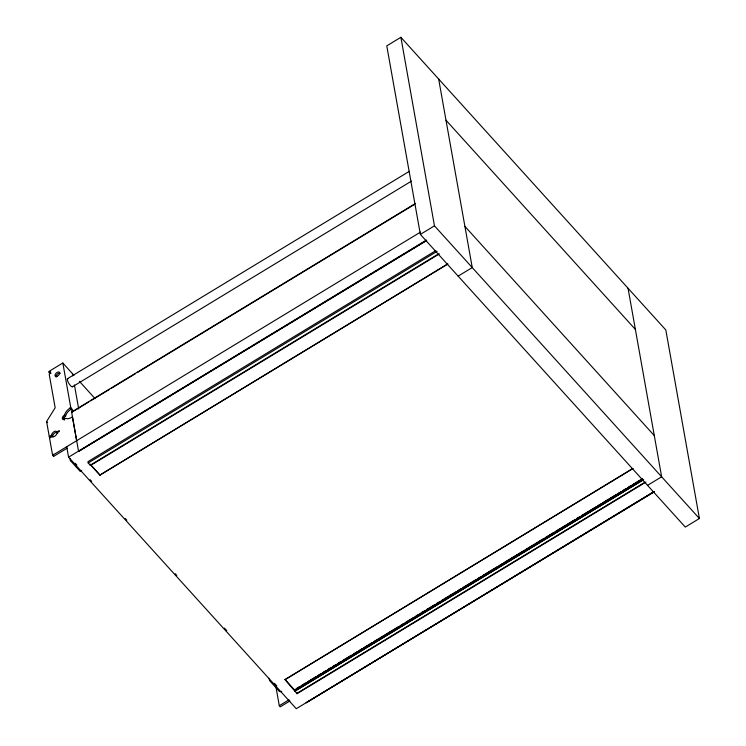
<?xml version="1.0" encoding="UTF-8"?>
<svg xmlns="http://www.w3.org/2000/svg" width="746" height="746" viewBox="0 0 746 746"><rect width="100%" height="100%" fill="white"/><g stroke="black" fill="none" stroke-linecap="round" stroke-linejoin="round"><path stroke-width="1.12" d="M76.661 440.681L72.418 416.827L71.644 417.368A7.563 4.196 -42.2 0 1 65.844 418.329L65.732 418.338A3.021 1.679 -42.2 0 1 62.347 418.683A3.021 1.679 -42.2 0 1 64.436 415.112L65.023 413.722A7.563 4.196 -42.2 0 1 70.003 408.155L70.777 407.624L62.832 363.013L48.723 371.573L48.919 372.674L50.486 371.722L50.821 373.634M63.289 419.569A3.021 1.679 -42.2 0 1 65.443 416.221L66.03 414.841A7.563 4.196 -42.2 0 1 71.01 409.265L70.003 408.155M57.265 432.493A3.021 1.679 -42.2 0 0 54.318 433.333A3.021 1.679 -42.2 0 0 52.789 436.233L50.29 437.743L49.283 436.634L46.588 421.527L55.167 407.754L49.255 374.585L50.486 371.722M400.882 37.3L386.773 45.86L420.362 234.403L685.304 527.077L699.412 518.517L665.824 329.974L400.882 37.3L434.47 225.842L699.412 518.517M67.401 378.744L409.33 171.328M72.521 386.736L411.466 181.129M426.628 240.557L78.572 451.414L71.625 412.044L415.541 203.425M88.69 402.029L71.989 412.156A5.203 1.417 58.8 0 1 72.278 412.156M90.676 400.826L109.559 389.365M111.555 388.162L135.408 373.69M137.395 372.487L414.72 204.264M49.283 436.634L51.782 435.114A3.021 1.679 -42.2 0 1 53.945 431.766A3.021 1.679 -42.2 0 1 56.761 432.102L59.232 430.591L59.372 431.356L56.892 432.857A3.021 1.679 -42.2 0 1 54.738 436.205A3.021 1.679 -42.2 0 1 51.912 435.878L49.413 437.389L52.602 455.284L53.609 456.393L67.187 448.16M52.602 455.284L420.585 232.062M420.362 234.403L434.47 225.842M654.009 491.745L296.274 708.7L68.567 457.167L426.423 240.091M78.572 451.414L426.6 240.389M435.86 250.619L87.963 461.653L88.205 462.986L90.49 465.513L439.385 253.873M88.205 462.986L437.091 251.346M81.706 470.4L80.139 471.351L70.562 460.767L70.161 458.501M438.191 254.125L90.303 465.159L90.126 464.171M447.786 264.065L99.889 475.099L447.749 263.888M458.137 276.132L472.246 267.572L438.657 79.029M645.952 482.065L297.057 693.705L285.028 679.615L632.888 468.413M285.028 679.615L632.925 468.591M296.507 688.521L299.482 686.712M301.477 685.509L305.45 683.094M307.436 681.891L315.39 677.07M317.376 675.857L320.36 674.048M322.347 672.845L326.319 670.43M328.315 669.227L330.301 668.024M333.285 666.215L336.26 664.406M338.255 663.203L341.23 661.394M343.225 660.182L351.17 655.361M354.154 653.552L357.138 651.743M359.124 650.54L362.108 648.731M364.095 647.519L372.049 642.698M374.035 641.495L378.008 639.08M380.003 637.877L382.978 636.068M384.964 634.865L392.918 630.034M394.904 628.831L397.888 627.022M400.872 625.213L403.856 623.404M405.843 622.201L413.797 617.371M415.783 616.168L418.767 614.359M420.753 613.156L424.726 610.741M426.712 609.538L434.666 604.717M436.652 603.505L439.636 601.696M441.623 600.493L455.545 592.054M457.531 590.841L460.515 589.032M462.501 587.829L476.414 579.39M478.4 578.187L481.384 576.378M483.371 575.166L497.293 566.727M499.279 565.524L502.263 563.715M504.249 562.503L523.133 551.052M525.119 549.849L533.073 545.018M535.059 543.815L544.011 538.388M545.997 537.185L553.942 532.355M555.938 531.152L574.821 519.701M576.807 518.489L579.791 516.68M581.777 515.477L595.69 507.038M597.686 505.825L600.661 504.016M602.656 502.813L616.569 494.374M618.555 493.171L620.541 491.959M623.525 490.15L625.512 488.947M628.496 487.138L631.48 485.329M633.466 484.126L641.42 479.296M285 679.447L294.567 690.022L642.465 478.988M294.595 690.19L642.492 479.156M294.726 690.199L642.623 479.165M294.773 691.178L643.667 479.547M642.8 480.144L294.903 691.178L294.567 690.022M296.871 693.351L644.768 482.326M289.924 700.979L280.3 706.816L279.293 705.707L288.991 699.823M647.528 485.348L661.637 476.797L628.048 288.245M653.981 491.567L306.112 702.779L654.167 491.922M445.996 120.218L635.387 329.434M464.907 226.383L654.298 435.599M62.832 363.013L73.966 375.322M79.43 381.355L95.059 398.616M64.66 415L65.667 416.109M90.285 464.348L99.852 474.922M99.889 475.099L90.313 464.525L90.49 465.513M56.761 432.102L57.768 433.212M46.588 421.527L47.595 422.637M51.782 435.114L52.789 436.233M51.912 435.878L52.929 436.988M75.253 463.275L76.819 465M90.098 479.669L91.655 481.394M125.244 518.489L126.811 520.223M175.235 573.711L176.793 575.436M224.443 628.076L226.784 630.659M274.435 683.299L276.775 685.882M69.993 408.099L71.112 409.461A7.563 2.061 58.8 0 1 72.213 411.046M296.824 692.372L297.057 693.705M276.113 687.812L279.293 705.707M269.129 678.3L269.539 680.566L279.116 691.15A1.846 1.445 -10.1 0 0 281.69 691.309M72.409 373.597L72.81 375.881M74.432 384.973L78.712 409.004M63.671 416.855L64.259 420.166M66.711 446.723L68.567 457.167M53.208 454.155L53.609 456.393M72.66 386.325A4.765 1.296 58.8 0 1 68.753 383.248A4.765 1.296 58.8 0 1 68.184 378.754M71.625 412.044A5.483 1.501 58.8 0 1 72.53 412.053M56.174 377.168A2.863 1.585 -42.2 0 1 57.172 374.287A2.863 1.585 -42.2 0 1 60.239 373.242M70.777 407.624A7.563 2.061 58.8 0 1 72.996 410.57M70.562 460.767A1.846 1.445 -10.1 0 1 70.6 459.135M57.041 376.282A2.863 1.585 -42.2 0 0 59.54 372.403A2.863 1.585 -42.2 0 0 55.474 374.007A2.863 1.585 -42.2 0 0 57.041 376.282"/></g></svg>
